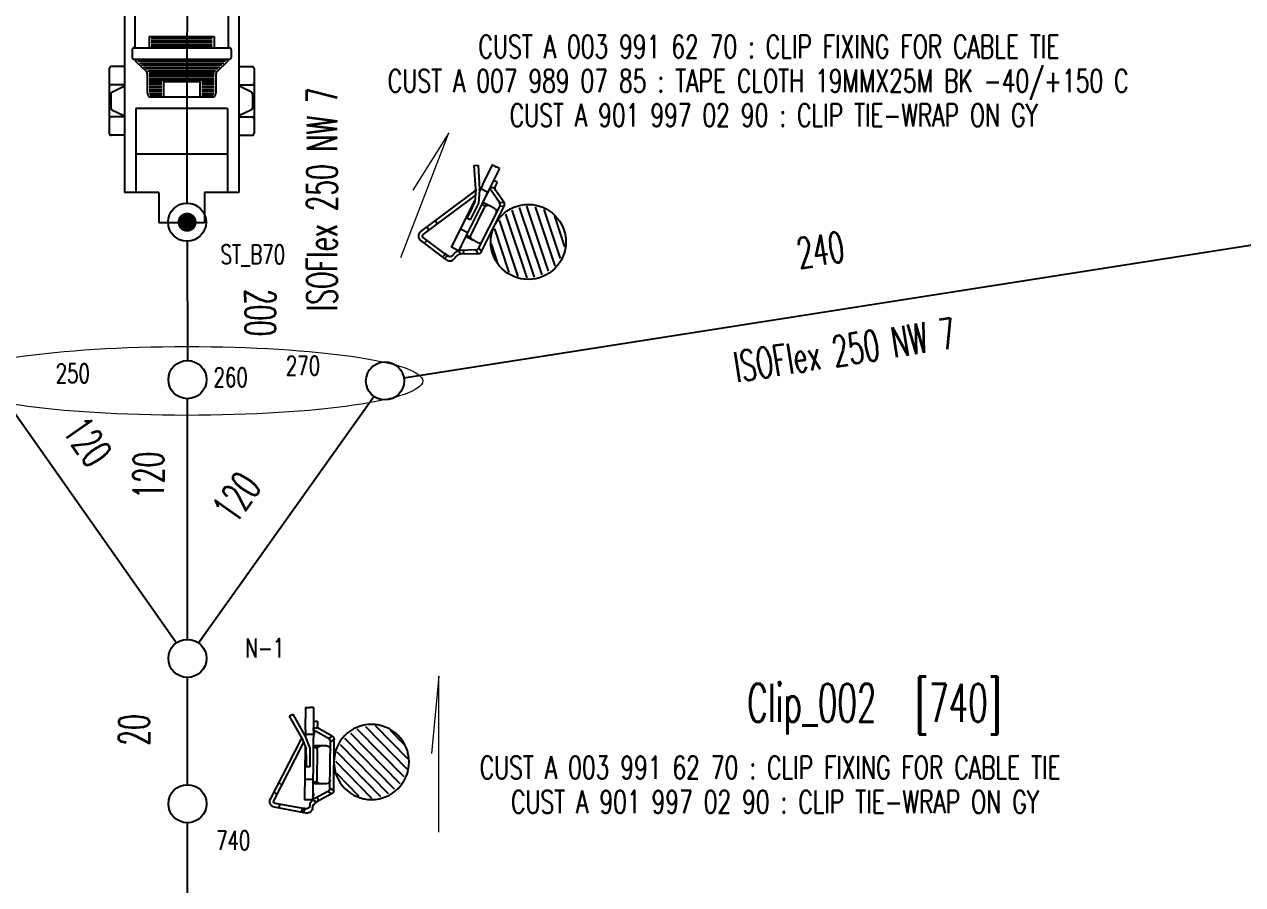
# Model space of a CAD drawing. Extents: x 69 to 1887, y 24 to 936.
# Drawn here: x 1203.6 to 1363.5, y 628.3 to 741.2 of the extents above; entities that cross this region are included whole.
import ezdxf

# ---------------------------------------------------------------- set-up
doc = ezdxf.new("R2010")
doc.units = 0
doc.layers.get('0').update_dxf_attribs({"linetype": 'CONTINUOUS'})
doc.layers.add('LAYER_0', color=7, linetype='CONTINUOUS')
doc.layers.add('SYMBOLS', color=7, linetype='CONTINUOUS')
doc.styles.add('HS-BUNDLE-DIMENSION', font='ROMANS.SHX', dxfattribs={"width": 0.6, "height": 4})
doc.styles.add('HS-COMP-DESCRIPTION', font='ROMANS.SHX', dxfattribs={"width": 0.6, "height": 5})
doc.styles.add('HS-NODE', font='ROMANS.SHX', dxfattribs={"width": 0.7, "height": 2.5})
doc.styles.add('HS-PART-NO', font='ROMANS.SHX', dxfattribs={"width": 0.7, "height": 3})
doc.linetypes.add('ISOFLEX 250 NW 7', pattern='A,0.0001,-0.35,["=",Standard,S=1,R=0,X=-0.35,Y=-0.5],-0.35', length=0.7001)
doc.linetypes.add('PFA Top 260 NW 13', pattern='A,0.0001,-0.2,[132,ltypeshp.shx,S=0.2,R=0,X=-0.2,Y=0],-0.2', length=0.4001)

# ---------------------------------------------------------------- blocks, each defined once
blk = doc.blocks.new('P00110871A')
at = {"layer": 'LAYER_0', "color": 7}
for points in [[(-8.58, 4.35), (-8.58, 7.25), (-8.05, 7.25)], [(-7.04, 5.46), (-7.55, 5.46)], [(-7.04, 5.46), (-7.04, 4.9)], [(-1.12, 4.83), (4.66, -0.95)], [(4.87, 0.25), (0.08, 5.04)], [(1.69, 4.84), (4.68, 1.85)], [(-9.12, 3.37), (-8.7, 2.39)], [(-8.66, 3.57), (-8.69, 3.63)], [(-8.66, 3.57), (-7.98, 1.95)], [(-8.58, 4.35), (-8.58, 3.37)], [(-8.58, 3.78), (-7.55, 3.78)], [(-7.55, 4.61), (-6.95, 4.61)], [(-7.5, 4.09), (-7.55, 4.24)], [(-5.58, 3.24), (-7.27, 4.16)], [(-5.58, 3.24), (-5.08, 3.54)], [(-2.95, 3.82), (3.65, -2.77)], [(4.24, -1.95), (-2.12, 4.41)], [(-9, 2.25), (-8.82, 2.65)], [(-8.7, 2.39), (-8.47, 1.83)], [(-7.55, -4.84), (-8.58, -4.84), (-8.58, 2.08)], [(-8.48, 1.11), (-8.48, 1.84)], [(-7.98, 1.95), (-7.98, -0.52)], [(-7.55, 2), (-6.98, 2)], [(-7.05, 1.75), (-7.05, -2.25)], [(-4.81, 3.1), (-5.31, 2.8)], [(-5.31, -3.29), (-5.31, 2.8)], [(-4.81, -3.59), (-4.81, 3.1)], [(-4.16, 2.21), (2.04, -3.99)], [(2.92, -3.46), (-3.62, 3.09)], [(-8.48, 1.11), (-8.48, -0.52)], [(0.98, -4.34), (-4.51, 1.15)], [(-7.98, -0.52), (-8.48, -0.52)], [(-4.61, -0.17), (-0.34, -4.44)], [(-12.01, -2.62), (-11.64, -2.99)], [(-8.58, -2.13), (-7.55, -2.13)], [(-7.55, -2.5), (-6.98, -2.5)], [(-2.27, -3.92), (-4.09, -2.1)], [(-12.63, -3.85), (-12.26, -4.22)], [(-7.56, -4.56), (-7.48, -4.3)], [(-5.58, -3.73), (-7.27, -4.65)], [(-6.76, -4.92), (-6.95, -4.48)], [(-5.08, -4.03), (-5.58, -3.73)], [(-5.31, -3.29), (-4.81, -3.59)], [(-12.01, -5.96), (-11.83, -5.48)], [(-9.04, -6.48), (-8.86, -5.99)], [(-8.6, -6.01), (-9.03, -5.98)], [(-8.72, -6.54), (-8.55, -6.03)], [(-7.55, -4.84), (-7.03, -5.09)]]:
    blk.add_lwpolyline(points, dxfattribs=at)
blk.add_circle((0.13, 0.3), 4.93, dxfattribs=at)
for centre, radius, start, end in [((-6.54, 4.9), 0.5, 180, 241.51), ((-7.97, 3.91), 0.5, 327.09, 20.58), ((-7.05, 4.61), 0.5, 180, 241.5), ((-5.81, 2.8), 0.5, 0, 61.592), ((-5.31, 3.1), 0.5, 0, 61.621), ((-6.55, 1.75), 0.5, 90, 180), ((-6.55, -2.25), 0.5, 180, 270), ((-6.74, -5.72), 1.2, 116.11, 168.06), ((-7.96, -4.16), 0.5, 343.91, 32.195), ((-5.81, -3.29), 0.5, 298.46, 0), ((-5.31, -3.59), 0.5, 298.52, 0), ((-8.43, -5.52), 0.517, 250.19, 5.1387)]:
    blk.add_arc(centre, radius, start, end, dxfattribs=at)
at = {"layer": 'SYMBOLS', "color": 7}
for points in [[(-7.55, 7.25), (-8.05, 7.25)], [(-7.55, 7.25), (-7.55, 5.47)], [(-10.7, 6.11), (-10.27, 6.36)], [(-9.12, 3.37), (-10.7, 6.11)], [(-10.27, 6.36), (-8.69, 3.63)], [(-7.55, 5.47), (-7.55, 4.61)], [(-7.55, 4.61), (-7.55, 2)], [(-5.08, 3.54), (-6.78, 4.46)], [(-13.1, -4.8), (-9.12, 3.13)], [(-12.65, -5.01), (-9, 2.25)], [(-7.55, 2), (-7.55, -4.84)], [(-6.55, 2.25), (-7.3, 2.25)], [(-5.81, 2.25), (-6.55, 2.25)], [(-6.55, -2.75), (-7.3, -2.75)], [(-5.81, -2.75), (-6.55, -2.75)], [(-5.08, -4.03), (-7.03, -5.09)], [(-8.43, -6.59), (-12.57, -5.86)], [(-9.03, -5.98), (-12.48, -5.37)]]:
    blk.add_lwpolyline(points, dxfattribs=at)
for centre, radius, start, end in [((-9.34, 3.25), 0.25, 332.08, 30.084), ((-7.3, 2), 0.25, 90, 180), ((-5.81, 1.75), 0.5, 0, 90), ((-7.3, -2.5), 0.25, 180, 270), ((-5.81, -2.25), 0.5, 270, 0), ((-12.44, -5.13), 0.75, 153.24, 259.39), ((-12.43, -5.13), 0.25, 153.3, 259.72), ((-8.3, -5.85), 0.75, 260.09, 0), ((-6.55, -5.97), 1, 118.59, 180)]:
    blk.add_arc(centre, radius, start, end, dxfattribs=at)
blk = doc.blocks.new('P00110871C')
at = {"layer": 'LAYER_0', "color": 7}
for points in [[(-9.26, 6.73), (-9.08, 6.23)], [(-8.95, 6.78), (-8.77, 6.28)], [(-12.23, 6.17), (-12.05, 5.7)], [(-8.83, 6.25), (-9.25, 6.22)], [(-7.76, 5.1), (-8.78, 5.09), (-8.72, -1.84)], [(-7.76, 5.1), (-7.24, 5.35)], [(-7.76, 4.82), (-7.69, 4.56)], [(-5.77, 4.01), (-7.47, 4.91)], [(-6.97, 5.18), (-7.16, 4.74)], [(-4.78, 0.05), (-0.04, 4.89)], [(-12.83, 4.05), (-12.46, 4.43)], [(-12.19, 2.83), (-11.83, 3.2)], [(-5.28, 4.31), (-5.77, 4.01)], [(-5.51, 3.57), (-5.01, 3.87)], [(-5.51, 3.57), (-5.45, -2.52)], [(-5.01, 3.87), (-4.95, -2.81)], [(-1.66, 4.67), (-4.61, 1.65)], [(1.16, 4.69), (-4.56, -1.15)], [(-4.14, -2.15), (2.16, 4.27)], [(2.99, 3.7), (-3.54, -2.96)], [(-8.76, 2.38), (-7.73, 2.38)], [(-7.74, 2.75), (-7.17, 2.76)], [(-7.2, -1.49), (-7.23, 2.51)], [(-2.8, -3.63), (3.68, 2.97)], [(4.22, 2.1), (-1.91, -4.16)], [(-8.14, 0.77), (-8.64, 0.77)], [(-8.63, -0.86), (-8.64, 0.77)], [(-8.12, -1.69), (-8.14, 0.77)], [(-0.85, -4.5), (4.58, 1.04)], [(-8.84, -2.14), (-8.61, -1.58)], [(-8.63, -0.86), (-8.62, -1.59)], [(4.7, -0.28), (0.47, -4.59)], [(-9.25, -3.13), (-8.84, -2.14)], [(-9.14, -2.01), (-8.95, -2.41)], [(-8.79, -3.32), (-8.12, -1.69)], [(-8.69, -4.1), (-8.7, -3.12)], [(-7.69, -1.75), (-7.12, -1.74)], [(-5.71, -2.96), (-7.39, -3.89)], [(-5.71, -2.96), (-5.2, -3.25)], [(-4.95, -2.81), (-5.45, -2.52)], [(2.39, -4.05), (4.2, -2.21)], [(-8.79, -3.32), (-8.82, -3.38)], [(-8.7, -3.53), (-7.67, -3.52)], [(-8.69, -4.1), (-8.67, -7), (-8.14, -7)], [(-7.62, -3.83), (-7.67, -3.98)], [(-7.67, -4.34), (-7.06, -4.34)], [(-7.15, -5.19), (-7.15, -4.63)], [(-7.15, -5.19), (-7.66, -5.19)]]:
    blk.add_lwpolyline(points, dxfattribs=at)
blk.add_circle((-0.05, 0.14), 4.93, dxfattribs=at)
for centre, radius, start, end in [((-8.64, 5.77), 0.517, 355.43, 110.37), ((-6.96, 5.99), 1.2, 192.5, 244.46), ((-8.17, 4.42), 0.5, 328.37, 16.651), ((-6.01, 3.57), 0.5, 0.5645, 62.108), ((-5.51, 3.87), 0.5, 0.5645, 62.049), ((-6.73, 2.51), 0.5, 90.564, 180.56), ((-6.7, -1.49), 0.5, 180.56, 270.56), ((-5.95, -2.53), 0.5, 298.97, 0.5645), ((-5.45, -2.82), 0.5, 298.94, 0.5645), ((-8.09, -3.65), 0.5, 339.98, 33.47), ((-7.17, -4.34), 0.5, 119.06, 180.56), ((-6.65, -4.63), 0.5, 119.06, 180.56)]:
    blk.add_arc(centre, radius, start, end, dxfattribs=at)
at = {"layer": 'SYMBOLS', "color": 7}
for points in [[(-8.66, 6.84), (-12.79, 6.07)], [(-13.31, 5), (-9.25, -2.89)], [(-12.86, 5.22), (-9.14, -2.01)], [(-9.25, 6.22), (-12.69, 5.58)], [(-7.69, -1.75), (-7.76, 5.1)], [(-5.28, 4.31), (-7.24, 5.35)], [(-6.74, 3.01), (-7.49, 3.01)], [(-6, 3.02), (-6.74, 3.01)], [(-9.25, -3.13), (-10.8, -5.88)], [(-7.67, -4.34), (-7.69, -1.75)], [(-6.69, -1.99), (-7.44, -1.99)], [(-5.95, -1.98), (-6.69, -1.99)], [(-10.37, -6.13), (-8.82, -3.38)], [(-7.66, -5.21), (-7.67, -4.34)], [(-5.2, -3.25), (-6.9, -4.19)], [(-10.8, -5.88), (-10.37, -6.13)], [(-7.64, -6.99), (-7.66, -5.21)], [(-7.64, -6.99), (-8.14, -7)]]:
    blk.add_lwpolyline(points, dxfattribs=at)
for centre, radius, start, end in [((-8.52, 6.1), 0.75, 0.5645, 100.48), ((-12.65, 5.34), 0.75, 101.17, 207.32), ((-12.64, 5.34), 0.25, 100.84, 207.27), ((-6.77, 6.23), 1, 180.56, 241.97), ((-7.49, 2.76), 0.25, 90.564, 180.56), ((-5.99, 2.52), 0.5, 0.5645, 90.564), ((-5.95, -1.48), 0.5, 270.56, 0.5645), ((-9.47, -3.01), 0.25, 330.48, 28.487), ((-7.44, -1.75), 0.25, 180.56, 270.56)]:
    blk.add_arc(centre, radius, start, end, dxfattribs=at)
blk = doc.blocks.new('A$C3CD56516')
at = {"layer": 'LAYER_0', "color": 7}
for points in [[(11.05, 51.5), (17.05, 51.5)], [(11.05, 47.5), (11.05, 51.5)], [(17.05, 47.5), (17.05, 51.5)], [(6.55, 13.81), (6.55, 47.5)], [(6.55, 47.5), (11.05, 47.5)], [(8.05, 36.5), (8.05, 47.5)], [(17.05, 47.5), (21.55, 47.5)], [(20.05, 36.5), (20.05, 47.5)], [(21.55, 13.81), (21.55, 47.5)], [(8.05, 42.5), (20.05, 42.5)], [(6.55, 40), (4.8, 40)], [(21.55, 40), (23.3, 40)], [(4.55, 37.85), (4.55, 39.75)], [(23.55, 37.85), (23.55, 39.75)], [(4.55, 37.35), (4.55, 37.85)], [(4.55, 33.65), (4.55, 37.35)], [(6.55, 37.6), (4.8, 37.6)], [(4.89, 36.67), (6.55, 37.47)], [(21.55, 37.6), (23.3, 37.6)], [(23.21, 36.67), (21.55, 37.47)], [(23.55, 37.35), (23.55, 37.85)], [(23.55, 33.65), (23.55, 37.35)], [(4.75, 34.56), (4.75, 36.44)], [(8.05, 36.5), (20.05, 36.5)], [(23.35, 34.56), (23.35, 36.44)], [(4.55, 33.15), (4.55, 33.65)], [(4.89, 34.33), (6.55, 33.52)], [(9.55, 31.93), (9.55, 34.5)], [(9.8, 34.3), (11.42, 34.3)], [(11.42, 34.05), (9.8, 34.05)], [(9.8, 33.8), (11.42, 33.8)], [(11.42, 34.55), (9.81, 34.55)], [(9.92, 34.8), (11.42, 34.8)], [(10.05, 35), (11.67, 35)], [(11.67, 33), (11.67, 35)], [(11.67, 35), (16.42, 35)], [(16.42, 33), (16.42, 35)], [(16.42, 35), (18.05, 35)], [(16.67, 34.8), (18.17, 34.8)], [(18.28, 34.55), (16.67, 34.55)], [(16.67, 34.3), (18.3, 34.3)], [(18.3, 34.05), (16.67, 34.05)], [(16.67, 33.8), (18.3, 33.8)], [(18.55, 34.5), (18.55, 31.97)], [(23.21, 34.33), (21.55, 33.52)], [(23.55, 33.15), (23.55, 33.65)], [(4.55, 31.25), (4.55, 33.15)], [(6.55, 33.4), (4.8, 33.4)], [(11.42, 33.55), (9.8, 33.55)], [(9.8, 33.3), (11.42, 33.3)], [(11.42, 33.05), (9.8, 33.05)], [(9.8, 32.8), (18.3, 32.8)], [(18.3, 32.55), (9.8, 32.55)], [(9.8, 32.3), (18.3, 32.3)], [(18.3, 32.05), (9.8, 32.05)], [(11.67, 33), (16.42, 33)], [(18.3, 33.55), (16.67, 33.55)], [(16.67, 33.3), (18.3, 33.3)], [(18.3, 33.05), (16.67, 33.05)], [(21.55, 33.4), (23.3, 33.4)], [(23.55, 31.25), (23.55, 33.15)], [(6.55, 31), (4.8, 31)], [(9.41, 31.62), (8.08, 30.38)], [(19.58, 30.55), (8.52, 30.55)], [(8.79, 30.8), (19.31, 30.8)], [(19.04, 31.05), (9.05, 31.05)], [(9.32, 31.3), (18.78, 31.3)], [(18.51, 31.55), (9.59, 31.55)], [(9.76, 31.8), (18.33, 31.8)], [(18.71, 31.6), (19.99, 30.4)], [(21.55, 31), (23.3, 31)], [(7.55, 28.78), (7.55, 29.78)], [(7.95, 30.03), (7.8, 30.03)], [(20.15, 30.03), (7.95, 30.03)], [(19.89, 30.05), (8.2, 30.05)], [(8.29, 30.3), (19.81, 30.3)], [(20.3, 30.03), (20.15, 30.03)], [(20.55, 28.78), (20.55, 29.78)], [(9.8, 28.53), (7.8, 28.53)], [(7.95, 22.5), (7.95, 28.53)], [(9.8, 27.03), (9.8, 28.53)], [(18.3, 28.53), (9.8, 28.53)], [(10.05, 28.3), (18.05, 28.3)], [(18.05, 28.05), (10.05, 28.05)], [(10.05, 27.8), (18.05, 27.8)], [(18.05, 27.55), (10.05, 27.55)], [(10.05, 27.3), (18.05, 27.3)], [(18.3, 27.03), (18.3, 28.53)], [(20.3, 28.53), (18.3, 28.53)], [(20.15, 28.53), (20.15, 22.5)], [(18.3, 27.03), (9.8, 27.03)], [(18.05, 27.05), (10.05, 27.05)], [(8.92, 22), (8.45, 22)], [(9.42, 19), (9.42, 21.5)], [(18.67, 19), (18.67, 21.5)], [(19.65, 22), (19.17, 22)], [(5.55, 17.75), (6.55, 17.75)], [(18.67, 19), (9.42, 19)], [(21.55, 17.75), (22.55, 17.75)], [(4.05, 13.1), (4.05, 16.25)], [(7.82, 14.82), (9.69, 16.31)], [(18.41, 16.31), (20.27, 14.82)], [(24.05, 13.1), (24.05, 16.25)], [(3.68, 12.8), (6.55, 15.09)], [(6.55, 13.81), (7.82, 14.82)], [(20.27, 14.82), (21.55, 13.81)], [(21.55, 15.08), (24.42, 12.8)], [(3.3, 11), (3.3, 12.02)], [(3.42, 12.5), (24.66, 12.5)], [(24.8, 12.02), (24.8, 11)], [(0, 10.22), (2.9, 10.22)], [(0, 10.22), (0, 7.35)], [(1.3, 1.72), (1.3, 10.22)], [(1.7, 9.3), (2.9, 10.2)], [(24.93, 10.5), (3.17, 10.5)], [(26.4, 9.3), (25.16, 10.23)], [(1.3, 1), (1.3, 8.5)], [(3.3, 8), (1.3, 8)], [(1.43, 9), (26.65, 9)], [(2.8, 7), (2.8, 8)], [(3.3, 3.5), (3.3, 8)], [(26.8, 1), (26.8, 8.5)], [(1.3, 7.35), (0, 7.35)], [(3.3, 7), (1.3, 7)], [(1.58, 7), (1.58, 4.5)], [(24.8, 4), (24.8, 6.75)], [(24.8, 6.75), (26.8, 6.75)], [(26.05, 4), (26.05, 6.75)], [(1.3, 4.6), (0, 4.6)], [(0, 4.6), (0, 1.72)], [(3.3, 4.5), (1.3, 4.5)], [(3.3, 3.5), (1.3, 3.5)], [(2.8, 3.5), (2.8, 4.5)], [(24.8, 4), (26.8, 4)], [(0, 1.72), (1.3, 1.72)], [(2.3, 0), (25.8, 0)]]:
    blk.add_lwpolyline(points, dxfattribs=at)
for centre in [(5.59, 16.4), (22.51, 16.4)]:
    blk.add_circle(centre, 0.875, dxfattribs=at)
for centre, radius, start, end in [((4.8, 39.75), 0.25, 90, 180), ((23.3, 39.75), 0.25, 0, 90), ((4.8, 37.85), 0.25, 180, 270), ((23.3, 37.85), 0.25, 270, 0), ((5, 36.44), 0.25, 115.89, 180), ((23.1, 36.44), 0.25, 0, 64.107), ((5, 34.56), 0.25, 180, 244.07), ((10.05, 34.5), 0.5, 90, 180), ((18.05, 34.5), 0.5, 0, 90), ((23.1, 34.56), 0.25, 295.93, 0), ((4.8, 33.15), 0.25, 90, 180), ((23.3, 33.15), 0.25, 0, 90), ((4.8, 31.25), 0.25, 180, 270), ((8.45, 30.03), 0.5, 133.19, 180), ((9.05, 31.97), 0.5, 313.14, 0), ((19.05, 31.97), 0.5, 180, 226.85), ((19.65, 30.03), 0.5, 0, 46.832), ((23.3, 31.25), 0.25, 270, 0), ((7.8, 29.78), 0.25, 90, 180), ((7.8, 28.78), 0.25, 180, 270), ((20.3, 29.78), 0.25, 0, 90), ((20.3, 28.78), 0.25, 270, 0), ((8.45, 22.5), 0.5, 180, 270), ((19.65, 22.5), 0.5, 270, 0.0488), ((8.92, 21.5), 0.5, 0, 90), ((19.17, 21.5), 0.5, 90, 180), ((5.55, 16.25), 1.5, 90, 180), ((14.05, 10.83), 7, 51.488, 128.5), ((22.55, 16.25), 1.5, 0, 90), ((4.3, 12.02), 1, 128.49, 180), ((23.8, 12.02), 1, 0, 51.593), ((2.3, 11), 1, 306.93, 0), ((25.8, 11), 1, 180, 233.03), ((2.3, 8.5), 1, 126.83, 180), ((25.8, 8.5), 1, 0, 53.156), ((2.3, 1), 1, 180, 270), ((25.8, 1), 1, 270, 0)]:
    blk.add_arc(centre, radius, start, end, dxfattribs=at)
blk = doc.blocks.new('418889500')
at = {"layer": 'LAYER_0', "color": 7, "linetype": 'Continuous'}
blk.add_blockref('A$C3CD56516', (-0.1, -0.06), dxfattribs=at)

msp = doc.modelspace()

# ---------------------------------------------------------------- linework, layer by layer
at = {"color": 7, "lineweight": 20, "ltscale": 3}
for p, q in [((1253.05, 710.56), (1259.32, 726.93)), ((1259.32, 726.93), (1254.62, 719.4)), ((1258.03, 655.65), (1257.07, 645.5)), ((1258.03, 635.15), (1258.03, 655.65))]:
    msp.add_line(p, q, dxfattribs=at)
at = {"color": 7, "ltscale": 8}
msp.add_lwpolyline([(1224.99, 717.7), (1225.07, 807.48)], dxfattribs=at)
at = {"color": 7, "linetype": 'Continuous'}
msp.add_lwpolyline([(1224.37, 715.2, 1.25, 1.25, 1), (1225.62, 715.2, 1.25, 1.25, 1)], format="xyseb", close=True, dxfattribs=at)
at = {"color": 7, "linetype": 'ISOFLEX 250 NW 7', "ltscale": 8}
for points in [[(1253.44, 694.76), (1381.27, 714.81)], [(1225, 712.7), (1225.04, 697.04)], [(1200.85, 692.33), (1223.6, 660.01)], [(1226.49, 660), (1249.52, 692.33)], [(1225.04, 660.46), (1225.04, 692.04)]]:
    msp.add_lwpolyline(points, dxfattribs=at)
at = {"color": 7, "linetype": 'PFA Top 260 NW 13', "ltscale": 8}
for points in [[(1225.04, 641.39), (1225.04, 655.46)], [(1225.04, 607.6), (1225.04, 636.39)]]:
    msp.add_lwpolyline(points, dxfattribs=at)
at = {"color": 7, "linetype": 'Continuous'}
for centre in [(1224.99, 715.2), (1225.04, 694.54), (1250.97, 694.37), (1225.04, 657.96), (1225.04, 638.89)]:
    msp.add_circle(centre, 2.5, dxfattribs=at)
at = {"color": 7, "lineweight": 20, "ltscale": 3}
msp.add_ellipse((1224.93, 694.37), major_axis=(-30.98, 0), ratio=0.145749, dxfattribs=at)

# ---------------------------------------------------------------- block references
at = {"color": 1, "lineweight": 20}
for name, p, rotation in [('418889500', (1238.23, 766.55), 180), ('P00110871A', (1269.52, 712.4), 333.4490874286392)]:
    msp.add_blockref(name, p, dxfattribs=dict(at, rotation=rotation))
at = {"color": 1, "lineweight": 20, "xscale": -1, "rotation": 180}
msp.add_blockref('P00110871C', (1249.24, 644.51), dxfattribs=at)

# ---------------------------------------------------------------- texts
at = {"color": 7, "linetype": 'Continuous'}
for s, height, style, width, p in [('CUST A 003 991 62 70 : CLIP FIXING FOR CABLE TIE', 3, 'HS-PART-NO', 0.7, (1263.24, 736.74)), ('CUST A 007 989 07 85 : TAPE CLOTH 19MMX25M BK -40/+150 C', 3, 'HS-PART-NO', 0.7, (1251.34, 732.24)), ('CUST A 901 997 02 90 : CLIP TIE-WRAP ON GY', 3, 'HS-PART-NO', 0.7, (1267.34, 727.74)), ('ST_B70', 2.5, 'HS-NODE', 0.7, (1229.38, 709.72)), ('270', 2.5, 'HS-NODE', 0.7, (1237.95, 695.13)), ('250', 2.5, 'HS-NODE', 0.7, (1207.74, 694.12)), ('260', 2.5, 'HS-NODE', 0.7, (1228.46, 693.59)), ('N-1', 2.5, 'HS-NODE', 0.7, (1232.64, 658.09)), (' [740]', 5, 'HS-COMP-DESCRIPTION', 0.6, (1318.5, 649.64)), ('Clip_002', 5, 'HS-COMP-DESCRIPTION', 0.6, (1298.5, 649.64)), ('CUST A 003 991 62 70 : CLIP FIXING FOR CABLE TIE', 3, 'HS-PART-NO', 0.7, (1263.4, 642.14)), ('CUST A 901 997 02 90 : CLIP TIE-WRAP ON GY', 3, 'HS-PART-NO', 0.7, (1267.5, 637.64)), ('740', 2.5, 'HS-NODE', 0.7, (1228.79, 632.84))]:
    msp.add_text(s, height=height, dxfattribs=dict(at, style=style, width=width)).set_placement(p)
at = {"color": 7, "linetype": 'Continuous', "ltscale": 8, "style": 'HS-BUNDLE-DIMENSION', "width": 0.6}
for s, rotation, p in [('ISOFlex 250 NW 7', 90, (1244.69, 703.57)), ('240', 8.9162, (1305.38, 709.11)), ('200', 270.1396, (1232.59, 706.41)), ('ISOFlex 250 NW 7', 8.9162, (1297.1, 694.19)), ('120', 305.1431, (1208.52, 687.77)), ('120', 90, (1221.93, 678.91)), ('120', 54.5436, (1231.34, 675.43)), ('20', 90, (1220.04, 646.52))]:
    msp.add_text(s, height=4, rotation=rotation, dxfattribs=at).set_placement(p)

doc.saveas('drawing.dxf')
